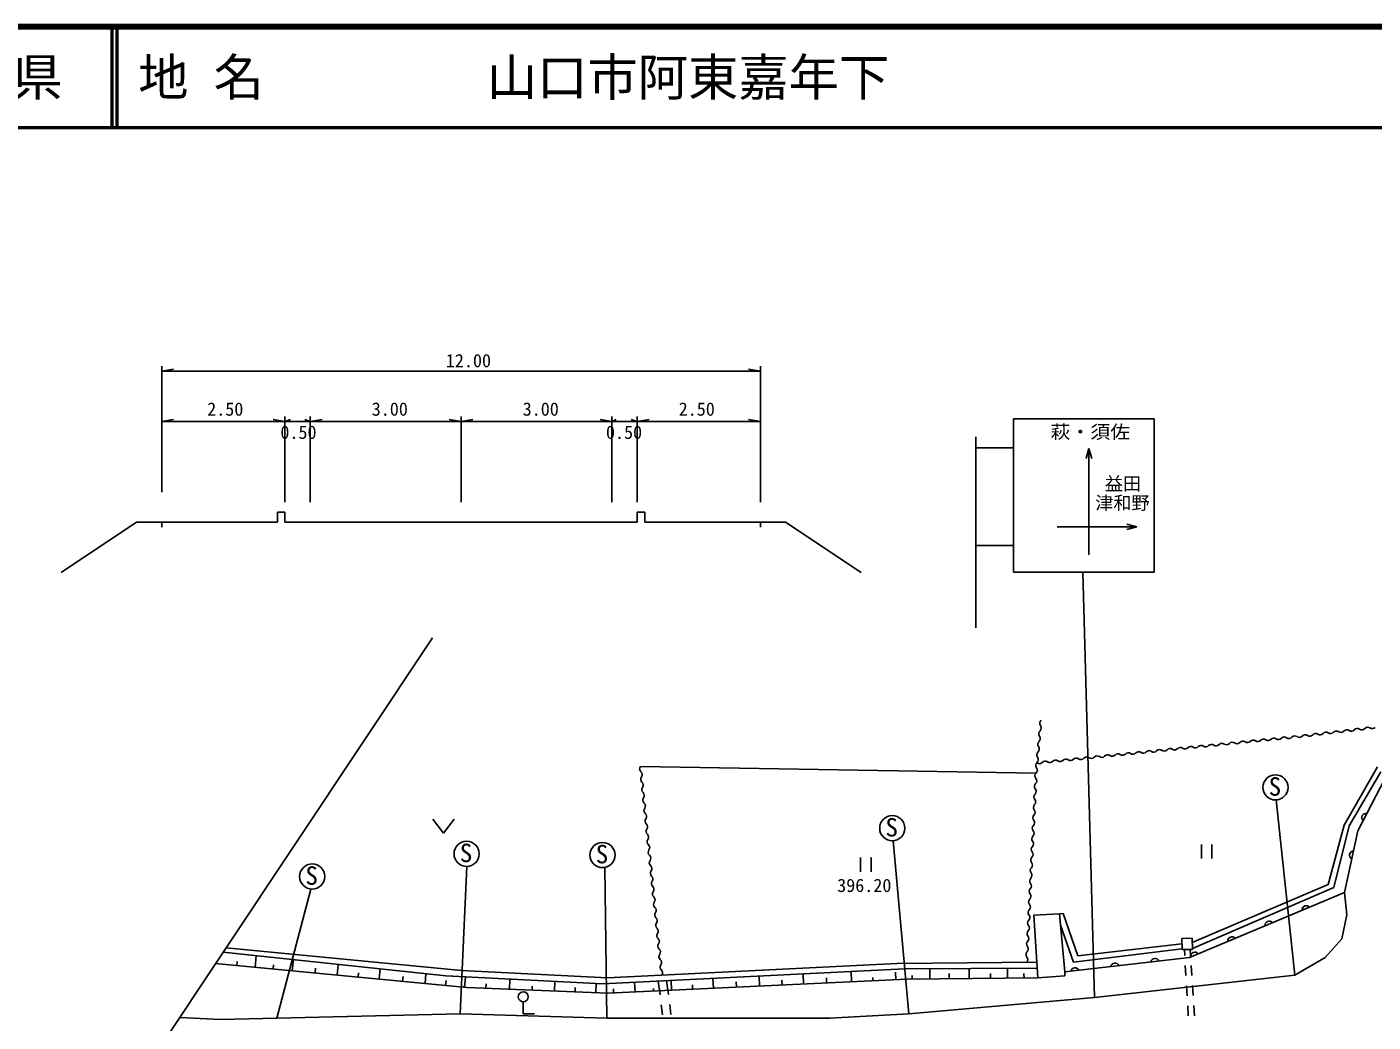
# Model space of a CAD drawing. Units: millimetres, scale not verified, with parts at other scales. Extents: x 40000 to 680000, y 20000 to 380000.
# Drawn here: x 359323 to 493106, y 281098 to 380000 of the extents above; entities that cross this region are included whole.
import ezdxf
from ezdxf.enums import TextEntityAlignment as Align

# ---------------------------------------------------------------- set-up
doc = ezdxf.new("R2010")
doc.units = ezdxf.units.MM
doc.header["$LTSCALE"] = 1000
for name, color, linetype, lineweight in [('M-BGD', 7, 'Continuous', 25), ('M-BMK-SRVR', 3, 'Continuous', 25), ('M-STR-STRC', 7, 'Continuous', 25), ('M-TTL', 2, 'Continuous', 140), ('M-TTL-LINE', 7, 'Continuous', 50)]:
    doc.layers.add(name, color=color, linetype=linetype, lineweight=lineweight)
doc.layers.add('M-TTL-TXT', color=7, linetype='Continuous')
doc.styles.add('ＭＳ ゴシック', font='')
doc.styles.add('ＭＳ 明朝', font='')
doc.styles.get('ＭＳ ゴシック').set_extended_font_data('MS Gothic')
doc.styles.get('ＭＳ 明朝').set_extended_font_data('MS Mincho')

msp = doc.modelspace()

# ---------------------------------------------------------------- linework, layer by layer
at = {"layer": 'M-BGD'}
for p, q in [((372717, 333779), (372717, 346279)), ((372717, 345779), (373899, 345988)), ((372717, 345779), (432217, 345779)), ((432217, 345779), (431035, 345988)), ((432217, 332779), (432217, 346279)), ((384967, 332779), (384967, 341279)), ((387467, 332779), (387467, 341279)), ((402467, 332779), (402467, 341279)), ((417467, 332779), (417467, 341279)), ((419967, 332779), (419967, 341279)), ((372717, 340779), (373899, 340988)), ((384967, 340779), (372717, 340779)), ((384967, 340779), (383785, 340988)), ((384967, 340779), (385503, 340988)), ((384967, 340779), (387467, 340779)), ((387467, 340779), (386948, 340988)), ((387467, 340779), (388649, 340988)), ((387467, 340779), (402467, 340779)), ((402467, 340779), (401285, 340988)), ((402467, 340779), (403649, 340988)), ((402467, 340779), (417467, 340779)), ((417467, 340779), (416285, 340988)), ((417467, 340779), (417899, 340988)), ((417467, 340779), (419967, 340779)), ((419967, 340779), (419388, 340988)), ((419967, 340779), (421149, 340988)), ((419967, 340779), (432217, 340779)), ((432217, 340779), (431035, 340988)), ((362717, 325779), (370217, 330779)), ((372717, 330779), (370217, 330779)), ((384217, 330779), (372717, 330779)), ((372717, 330779), (372717, 330279)), ((384217, 330779), (384217, 331779)), ((384217, 331779), (384967, 331779)), ((384967, 331779), (384967, 330779)), ((384967, 330779), (387467, 330779)), ((387467, 330779), (402467, 330779)), ((402467, 330779), (417467, 330779)), ((417467, 330779), (419967, 330779)), ((419967, 330779), (419967, 331779)), ((419967, 331779), (420717, 331779)), ((420717, 331779), (420717, 330779)), ((420717, 330779), (432217, 330779)), ((432217, 330779), (432217, 330279)), ((432217, 330779), (434717, 330779)), ((442217, 325779), (434717, 330779)), ((420290, 306497), (459616, 305844)), ((493540, 306457), (490220, 300677)), ((490729, 300593), (493879, 305954)), ((485330, 285770), (483471, 303173)), ((399672, 301264), (400722, 299864)), ((400722, 299864), (401772, 301264)), ((490220, 300677), (488629, 294755)), ((489210, 294469), (490729, 300593)), ((446976, 281909), (445399, 299117)), ((476042, 298763), (476042, 297363)), ((477092, 297363), (477092, 298763)), ((442175, 297440), (442175, 296040)), ((443225, 296040), (443225, 297440)), ((402393, 281903), (403041, 296567)), ((416953, 281482), (416753, 296469)), ((384145, 281475), (387549, 294322)), ((488629, 294755), (475132, 288992)), ((475145, 288427), (489210, 294469)), ((490491, 291747), (490273, 293963)), ((461939, 291866), (459380, 291718)), ((459380, 291718), (459780, 285490)), ((462305, 291895), (461939, 291866)), ((462464, 286077), (461939, 291866)), ((463777, 287679), (462305, 291895)), ((489991, 289377), (490491, 291747)), ((462042, 290728), (463322, 287061)), ((474092, 289403), (475122, 289427)), ((474117, 288295), (474092, 289403)), ((475122, 289427), (475148, 288318)), ((488332, 287507), (489991, 289377)), ((378838, 288056), (400950, 285689)), ((402497, 286220), (379110, 288464)), ((382000, 286536), (382111, 287706)), ((463322, 287061), (474116, 288372)), ((474104, 288865), (463777, 287679)), ((475148, 288318), (474117, 288295)), ((474353, 288300), (474388, 287711)), ((474961, 287720), (474923, 288313)), ((403049, 284545), (378073, 286907)), ((380193, 286707), (380231, 287111)), ((383802, 286365), (383843, 286796)), ((385698, 286186), (385805, 287310)), ((387953, 285973), (387999, 286466)), ((390144, 285766), (390245, 286835)), ((394323, 285370), (394419, 286388)), ((416568, 284884), (446542, 286398)), ((445779, 286925), (417009, 285494)), ((459679, 287053), (445779, 286925)), ((446542, 286398), (459718, 286453)), ((449057, 285384), (449047, 286410)), ((452959, 285422), (452949, 286423)), ((456785, 285460), (456775, 286441)), ((474446, 286713), (474505, 285715)), ((475088, 285725), (475025, 286723)), ((485330, 285770), (488332, 287507)), ((392229, 285568), (392270, 286007)), ((396661, 285149), (396706, 285631)), ((398889, 284938), (398980, 285904)), ((400933, 284745), (400977, 285216)), ((400950, 285689), (416568, 284884)), ((417009, 285494), (402497, 286220)), ((402818, 284567), (402914, 285588)), ((407287, 284372), (407327, 285360)), ((411752, 284189), (411790, 285132)), ((446780, 285361), (417041, 283972)), ((419762, 284099), (419718, 285043)), ((422244, 283801), (422070, 285162)), ((422900, 285204), (423075, 283829)), ((423397, 284269), (423352, 285228)), ((427543, 284463), (427498, 285436)), ((429843, 284570), (429819, 285093)), ((432131, 284677), (432085, 285668)), ((434372, 284782), (434349, 285271)), ((436516, 284882), (436469, 285889)), ((438794, 284988), (438771, 285485)), ((441269, 285104), (441221, 286129)), ((443400, 285203), (443386, 285514)), ((445683, 285310), (445649, 286044)), ((459780, 285490), (446780, 285361)), ((447316, 285366), (447313, 285729)), ((450990, 285403), (450985, 285919)), ((455075, 285443), (455070, 285933)), ((458414, 285477), (458409, 285935)), ((459780, 285490), (462464, 285693)), ((462464, 285693), (462464, 286077)), ((465420, 283528), (485330, 285770)), ((417041, 283972), (403049, 284545)), ((404929, 284468), (404947, 284915)), ((409520, 284280), (409535, 284655)), ((413792, 284105), (413809, 284529)), ((415855, 284021), (415891, 284919)), ((417633, 284000), (417614, 284400)), ((421604, 284185), (421592, 284443)), ((425482, 284366), (425461, 284808)), ((474563, 284717), (474622, 283718)), ((475216, 283729), (475152, 284727)), ((408653, 283117), (408653, 281932)), ((422497, 281817), (422370, 282809)), ((423202, 282837), (423328, 281845)), ((446976, 281909), (465420, 283528)), ((474681, 282720), (474739, 281722)), ((475344, 281733), (475280, 282731)), ((374506, 281552), (378571, 281344)), ((378571, 281344), (402393, 281903)), ((402393, 281903), (416953, 281482)), ((408653, 281932), (409753, 281932)), ((416953, 281482), (439116, 281475)), ((439116, 281475), (446976, 281909))]:
    msp.add_line(p, q, dxfattribs=at)
msp.add_lwpolyline([(499580, 310862), (497635, 308442), (494317, 305335), (491579, 300096), (490273, 293963), (474856, 287527), (462464, 286077)], dxfattribs=at)
for centre, radius in [((483402, 304421), 1250), ((445320, 300364), 1250), ((403021, 297817), 1250), ((416528, 297698), 1250), ((387677, 295566), 1250), ((408653, 283617), 500)]:
    msp.add_circle(centre, radius, dxfattribs=at)
for centre, radius, start, end in [((460380, 310810), 398, 133.15778, 216.15235), ((459737, 310340), 398, 313.15778, 36.15235), ((492571, 310010), 390, 54.80668, 138.79207), ((493020, 310646), 390, 234.80668, 318.79207), ((460282, 309759), 398, 133.15778, 216.15235), ((459639, 309289), 398, 313.15778, 36.15235), ((481187, 308734), 387, 53.66068, 137.89126), ((481646, 309358), 387, 233.66068, 317.89126), ((482221, 308838), 387, 53.66068, 137.89126), ((482680, 309462), 387, 233.66068, 317.89126), ((483254, 308943), 387, 53.66068, 137.89126), ((483713, 309567), 387, 233.66068, 317.89126), ((484288, 309048), 387, 53.66068, 137.89126), ((484747, 309671), 387, 233.66068, 317.89126), ((485322, 309152), 387, 53.66068, 137.89126), ((485776, 309782), 390, 234.80668, 318.79207), ((486362, 309269), 390, 54.80668, 138.79207), ((486811, 309906), 390, 234.80668, 318.79207), ((487396, 309393), 390, 54.80668, 138.79207), ((487845, 310029), 390, 234.80668, 318.79207), ((488431, 309516), 390, 54.80668, 138.79207), ((488880, 310152), 390, 234.80668, 318.79207), ((489466, 309639), 390, 54.80668, 138.79207), ((489915, 310276), 390, 234.80668, 318.79207), ((490501, 309763), 390, 54.80668, 138.79207), ((490950, 310399), 390, 234.80668, 318.79207), ((491536, 309886), 390, 54.80668, 138.79207), ((491985, 310523), 390, 234.80668, 318.79207), ((460085, 307656), 398, 133.15778, 216.15235), ((460184, 308707), 398, 133.15778, 216.15235), ((459540, 308237), 398, 313.15778, 36.15235), ((467750, 307375), 387, 53.66068, 137.89126), ((468209, 307999), 387, 233.66068, 317.89126), ((468783, 307479), 387, 53.66068, 137.89126), ((469242, 308103), 387, 233.66068, 317.89126), ((469817, 307584), 387, 53.66068, 137.89126), ((470276, 308208), 387, 233.66068, 317.89126), ((470851, 307688), 387, 53.66068, 137.89126), ((471310, 308312), 387, 233.66068, 317.89126), ((471884, 307793), 387, 53.66068, 137.89126), ((472343, 308417), 387, 233.66068, 317.89126), ((472918, 307897), 387, 53.66068, 137.89126), ((473377, 308521), 387, 233.66068, 317.89126), ((473952, 308002), 387, 53.66068, 137.89126), ((474411, 308626), 387, 233.66068, 317.89126), ((474985, 308107), 387, 53.66068, 137.89126), ((475444, 308730), 387, 233.66068, 317.89126), ((476019, 308211), 387, 53.66068, 137.89126), ((476478, 308835), 387, 233.66068, 317.89126), ((477053, 308316), 387, 53.66068, 137.89126), ((477512, 308940), 387, 233.66068, 317.89126), ((478086, 308420), 387, 53.66068, 137.89126), ((478545, 309044), 387, 233.66068, 317.89126), ((479120, 308525), 387, 53.66068, 137.89126), ((479579, 309149), 387, 233.66068, 317.89126), ((480153, 308629), 387, 53.66068, 137.89126), ((480612, 309253), 387, 233.66068, 317.89126), ((420605, 306268), 389, 143.86879, 227.8591), ((459987, 306605), 398, 133.15778, 216.15235), ((459344, 306135), 398, 313.15778, 36.15235), ((459940, 307162), 387, 233.66068, 317.89126), ((459442, 307186), 398, 313.15778, 36.15235), ((460514, 306643), 387, 53.66068, 137.89126), ((460973, 307267), 387, 233.66068, 317.89126), ((461548, 306747), 387, 53.66068, 137.89126), ((462007, 307371), 387, 233.66068, 317.89126), ((462582, 306852), 387, 53.66068, 137.89126), ((463041, 307476), 387, 233.66068, 317.89126), ((463615, 306956), 387, 53.66068, 137.89126), ((464074, 307580), 387, 233.66068, 317.89126), ((464649, 307061), 387, 53.66068, 137.89126), ((465108, 307685), 387, 233.66068, 317.89126), ((465683, 307166), 387, 53.66068, 137.89126), ((466142, 307789), 387, 233.66068, 317.89126), ((466716, 307270), 387, 53.66068, 137.89126), ((467175, 307894), 387, 233.66068, 317.89126), ((420711, 305231), 389, 143.86879, 227.8591), ((420082, 305690), 389, 323.86879, 47.8591), ((459894, 305569), 392, 135.27004, 218.99388), ((459285, 305075), 392, 315.27004, 38.99388), ((420818, 304194), 389, 143.86879, 227.8591), ((420189, 304653), 389, 323.86879, 47.8591), ((420295, 303617), 389, 323.86879, 47.8591), ((459790, 303480), 392, 135.27004, 218.99388), ((459842, 304524), 392, 135.27004, 218.99388), ((459233, 304031), 392, 315.27004, 38.99388), ((420924, 303158), 389, 143.86879, 227.8591), ((421031, 302121), 389, 143.86879, 227.8591), ((420402, 302580), 389, 323.86879, 47.8591), ((459737, 302435), 392, 135.27004, 218.99388), ((459181, 302987), 392, 315.27004, 38.99388), ((421137, 301084), 389, 143.86879, 227.8591), ((420508, 301543), 389, 323.86879, 47.8591), ((459685, 301391), 392, 135.27004, 218.99388), ((459076, 300898), 392, 315.27004, 38.99388), ((459128, 301942), 392, 315.27004, 38.99388), ((492406, 301426), 417, 78.66805, 226.14764), ((421244, 300047), 389, 143.86879, 227.8591), ((420615, 300507), 389, 323.86879, 47.8591), ((420721, 299470), 389, 323.86879, 47.8591), ((459633, 300346), 392, 135.27004, 218.99388), ((459024, 299853), 392, 315.27004, 38.99388), ((421350, 299011), 389, 143.86879, 227.8591), ((420828, 298433), 389, 323.86879, 47.8591), ((459528, 298257), 392, 135.27004, 218.99388), ((459581, 299302), 392, 135.27004, 218.99388), ((458972, 298809), 392, 315.27004, 38.99388), ((421457, 297974), 389, 143.86879, 227.8591), ((421563, 296937), 389, 143.86879, 227.8591), ((420934, 297396), 389, 323.86879, 47.8591), ((459476, 297213), 392, 135.27004, 218.99388), ((458919, 297764), 392, 315.27004, 38.99388), ((491185, 297687), 417, 94.24247, 241.72206), ((421670, 295901), 389, 143.86879, 227.8591), ((421041, 296360), 389, 323.86879, 47.8591), ((459424, 296168), 392, 135.27004, 218.99388), ((458815, 295675), 392, 315.27004, 38.99388), ((458867, 296720), 392, 315.27004, 38.99388), ((421776, 294864), 389, 143.86879, 227.8591), ((421147, 295323), 389, 323.86879, 47.8591), ((421254, 294286), 389, 323.86879, 47.8591), ((459319, 294079), 392, 135.27004, 218.99388), ((459371, 295124), 392, 135.27004, 218.99388), ((458762, 294631), 392, 315.27004, 38.99388), ((421883, 293827), 389, 143.86879, 227.8591), ((421989, 292790), 389, 143.86879, 227.8591), ((421360, 293250), 389, 323.86879, 47.8591), ((459267, 293035), 392, 135.27004, 218.99388), ((458710, 293586), 392, 315.27004, 38.99388), ((422096, 291754), 389, 143.86879, 227.8591), ((421467, 292213), 389, 323.86879, 47.8591), ((459214, 291990), 392, 135.27004, 218.99388), ((458605, 291497), 392, 315.27004, 38.99388), ((458658, 292542), 392, 315.27004, 38.99388), ((486472, 292250), 417, 38.91683, 186.39642), ((422202, 290717), 389, 143.86879, 227.8591), ((421573, 291176), 389, 323.86879, 47.8591), ((421679, 290139), 389, 323.86879, 47.8591), ((459162, 290946), 392, 135.27004, 218.99388), ((458553, 290453), 392, 315.27004, 38.99388), ((482781, 290709), 417, 38.91683, 186.39642), ((422308, 289680), 389, 143.86879, 227.8591), ((421786, 289103), 389, 323.86879, 47.8591), ((459057, 288857), 392, 135.27004, 218.99388), ((459110, 289901), 392, 135.27004, 218.99388), ((458501, 289408), 392, 315.27004, 38.99388), ((479089, 289168), 417, 38.91683, 186.39642), ((422415, 288644), 389, 143.86879, 227.8591), ((422521, 287607), 389, 143.86879, 227.8591), ((421892, 288066), 389, 323.86879, 47.8591), ((459005, 287812), 392, 135.27004, 218.99388), ((458448, 288364), 392, 315.27004, 38.99388), ((475398, 287627), 417, 38.91683, 186.39642), ((422628, 286570), 389, 143.86879, 227.8591), ((421999, 287029), 389, 323.86879, 47.8591), ((458396, 287319), 392, 315.27004, 38.99388), ((463486, 286079), 417, 22.93531, 170.4149), ((467459, 286544), 417, 22.93531, 170.4149), ((471432, 287009), 417, 22.93531, 170.4149), ((422105, 285993), 389, 323.86879, 47.8591)]:
    msp.add_arc(centre, radius, start, end, dxfattribs=at)
at = {"layer": 'M-BMK-SRVR'}
msp.add_line((399642, 319287), (371598, 277187), dxfattribs=at)
at = {"layer": 'M-STR-STRC'}
for p, q in [((471366, 341042), (457371, 341042)), ((457371, 341042), (457371, 325821)), ((471366, 325821), (471366, 341042)), ((453635, 320275), (453635, 339277)), ((457371, 338180), (453635, 338180)), ((464873, 338116), (464605, 337116)), ((464873, 327533), (464873, 338116)), ((464873, 338116), (465141, 337116)), ((469619, 330308), (468619, 330576)), ((469619, 330308), (461695, 330308)), ((469619, 330308), (468619, 330040)), ((457371, 328450), (453635, 328450)), ((457371, 325821), (471366, 325821)), ((464273, 325821), (465420, 283528))]:
    msp.add_line(p, q, dxfattribs=at)
at = {"layer": 'M-TTL'}
msp.add_line((680000, 380000), (40000, 380000), dxfattribs=at)
at = {"layer": 'M-TTL-LINE'}
for p, q in [((367750, 380000), (367750, 370000)), ((368250, 380000), (368250, 370000)), ((40000, 370000), (680000, 370000))]:
    msp.add_line(p, q, dxfattribs=at)

# ---------------------------------------------------------------- texts
at = {"layer": 'M-BGD', "style": 'ＭＳ ゴシック'}
for s, height, p in [('12.00', 1320, (400955, 345779)), ('2.50', 1320, (377238, 340966)), ('3.00', 1320, (393591, 340966)), ('3.00', 1320, (408591, 340966)), ('2.50', 1320, (424096, 340966)), ('0.50', 1320, (384512, 338661)), ('0.50', 1320, (416870, 338661)), ('S', 1833, (482724, 303047)), ('S', 1833, (444641, 298991)), ('S', 1833, (402342, 296443)), ('S', 1833, (415849, 296325)), ('S', 1833, (386998, 294192)), ('396.20', 1320, (439848, 293626))]:
    msp.add_text(s, height=height, dxfattribs=at).set_placement(p, align=Align.BOTTOM_LEFT)
at = {"layer": 'M-STR-STRC', "style": 'ＭＳ ゴシック', "width": 1.1}
msp.add_text('萩・須佐', height=1320, dxfattribs=at).set_placement((461044, 338701), align=Align.BOTTOM_LEFT)
at = {"layer": 'M-STR-STRC', "style": 'ＭＳ 明朝'}
for s, p in [('益田', (466451, 333556)), ('津和野', (465497, 331639))]:
    msp.add_text(s, height=1320, dxfattribs=at).set_placement(p, align=Align.BOTTOM_LEFT)
at = {"layer": 'M-TTL-TXT', "style": 'ＭＳ ゴシック'}
for s, p in [('地 名', (370380, 375000)), ('山口市阿東嘉年下', (405024, 375000))]:
    msp.add_text(s, height=3666, dxfattribs=at).set_placement(p, align=Align.MIDDLE_LEFT)
msp.add_text('山\u3000口\u3000県', height=3666, dxfattribs=at).set_placement((350375, 375000), align=Align.MIDDLE_CENTER)

doc.saveas('drawing.dxf')
